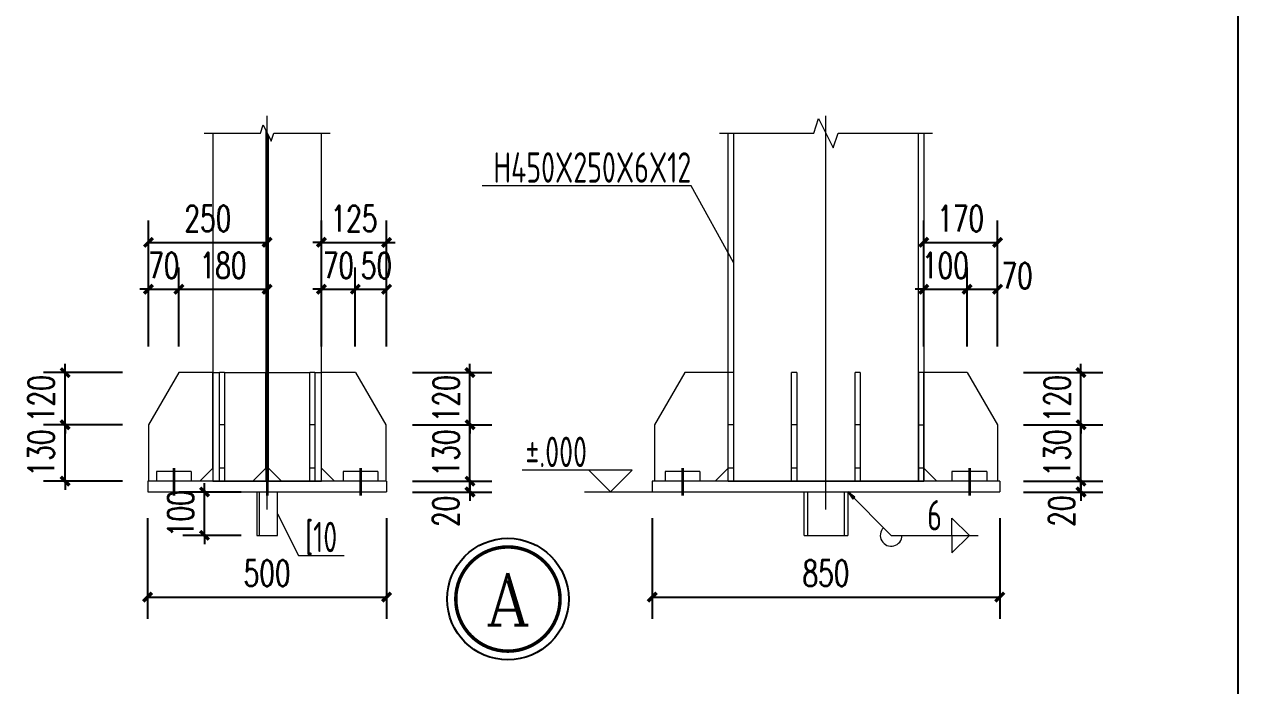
# Model space of a CAD drawing. Extents: x 180850 to 1400258, y 48356 to 327067.
# Drawn here: x 1362614 to 1376580, y 182846 to 190464 of the extents above; entities that cross this region are included whole.
import ezdxf
from ezdxf.enums import TextEntityAlignment as Align

# ---------------------------------------------------------------- set-up
doc = ezdxf.new("R2010")
doc.units = 0
doc.header["$LTSCALE"] = 1000
doc.linetypes.add('线型2', pattern=[2.5, 1.5, -1])
doc.linetypes.add('线型3', pattern=[19, 15, -1.5, 1, -1.5])
for name, color, linetype in [('AXIS', 3, 'Continuous'), ('TEXT', 7, 'Continuous'), ('THIN', 7, 'Continuous')]:
    doc.layers.add(name, color=color, linetype=linetype)
for name, color, linetype, lineweight in [('字符标注', 9, 'Continuous', 18), ('柱_主零件_实线', 51, 'Continuous', 18), ('柱_零件_实线', 3, 'Continuous', 18), ('楼层标高', 9, 'Continuous', 18), ('点划线', 9, '线型3', 18), ('焊缝标注', 9, 'Continuous', 18), ('螺栓组-普通_实线', 1, 'Continuous', 35)]:
    doc.layers.add(name, color=color, linetype=linetype, lineweight=lineweight)
doc.styles.add('_TCH_DIM_T3', font='SIMPLEX', dxfattribs={"width": 0.705882, "bigfont": 'GBCBIG'})
doc.styles.add('COMPLEX', font='COMPLEX')
doc.styles.add('TSSD_Norm', font='tssdeng.shx', dxfattribs={"bigfont": 'hztxt.shx'})
doc.styles.add('TSSD_Num', font='Tssdeng.shx', dxfattribs={"width": 0.7, "bigfont": 'hztxt.shx'})
doc.dimstyles.new('TCH_100_1', dxfattribs={"dimtxt": 297.5, "dimasz": 100, "dimexe": 250, "dimexo": 300, "dimgap": 126.25, "dimtad": 1, "dimdec": 0, "dimzin": 0, "dimdsep": 46, "dimtxsty": '_TCH_DIM_T3', "dimblk": 'ARCHTICK', "dimcen": 0.09, "dimclrd": 126, "dimclre": 126, "dimclrt": 7, "dimazin": 2, "dimtfac": 1, "dimtdec": 0, "dimtix": 1, "dimtmove": 2, "dimatfit": 3, "dimfxl": 1, "dimtolj": 1, "dimtzin": 0, "dimarcsym": 0})

# ---------------------------------------------------------------- blocks, each defined once
blk = doc.blocks.new('_ArchTick')
at = {"color": 0, "linetype": 'ByBlock', "const_width": 0.4}
blk.add_lwpolyline([(-0.5, -0.5), (0.5, 0.5)], dxfattribs=at)
blk = doc.blocks.new('*D1798')
at = {"color": 126, "linetype": 'ByBlock', "lineweight": -2, "transparency": 16777216}
for p, q in [((1364034, 184777), (1364034, 183617)), ((1366784, 184777), (1366784, 183617)), ((1364034, 183867), (1366784, 183867))]:
    blk.add_line(p, q, dxfattribs=at)
at = {"layer": 'Defpoints', "color": 0, "linetype": 'ByBlock', "transparency": 16777216}
for p in [(1364034, 185077), (1366784, 185077), (1366784, 183867)]:
    blk.add_point(p, dxfattribs=at)
at = {"color": 126, "linetype": 'ByBlock', "lineweight": -2, "transparency": 16777216, "xscale": 100, "yscale": 100, "zscale": 100, "rotation": 180}
blk.add_blockref('_ArchTick', (1364034, 183867), dxfattribs=at)
at = {"color": 126, "linetype": 'ByBlock', "lineweight": -2, "transparency": 16777216, "xscale": 100, "yscale": 100, "zscale": 100}
blk.add_blockref('_ArchTick', (1366784, 183867), dxfattribs=at)
at = {"color": 7, "linetype": 'ByBlock', "transparency": 16777216, "insert": (1365409, 184142), "char_height": 297.5, "attachment_point": 5, "style": '_TCH_DIM_T3'}
blk.add_mtext('\\A1;500', dxfattribs=at)
blk = doc.blocks.new('*D1799')
at = {"color": 126, "linetype": 'ByBlock', "lineweight": -2, "transparency": 16777216}
for p, q in [((1364044, 186752), (1364044, 187662)), ((1364394, 186752), (1364394, 187662)), ((1364044, 187412), (1363944, 187412)), ((1364044, 187412), (1364394, 187412)), ((1364394, 187412), (1364494, 187412))]:
    blk.add_line(p, q, dxfattribs=at)
at = {"layer": 'Defpoints', "color": 0, "linetype": 'ByBlock', "transparency": 16777216}
for p in [(1364394, 187412), (1364044, 186452), (1364394, 186452)]:
    blk.add_point(p, dxfattribs=at)
at = {"color": 126, "linetype": 'ByBlock', "lineweight": -2, "transparency": 16777216, "xscale": 100, "yscale": 100, "zscale": 100}
blk.add_blockref('_ArchTick', (1364044, 187412), dxfattribs=at)
at = {"color": 126, "linetype": 'ByBlock', "lineweight": -2, "transparency": 16777216, "xscale": 100, "yscale": 100, "zscale": 100, "rotation": 180}
blk.add_blockref('_ArchTick', (1364394, 187412), dxfattribs=at)
at = {"color": 7, "linetype": 'ByBlock', "transparency": 16777216, "insert": (1364219, 187687), "char_height": 297.5, "attachment_point": 5, "style": '_TCH_DIM_T3'}
blk.add_mtext('\\A1;70', dxfattribs=at)
blk = doc.blocks.new('*D1800')
at = {"color": 126, "linetype": 'ByBlock', "lineweight": -2, "transparency": 16777216}
for p, q in [((1364394, 186752), (1364394, 187662)), ((1365409, 186752), (1365409, 187662)), ((1364394, 187412), (1365409, 187412))]:
    blk.add_line(p, q, dxfattribs=at)
at = {"layer": 'Defpoints', "color": 0, "linetype": 'ByBlock', "transparency": 16777216}
for p in [(1365409, 187412), (1364394, 186452), (1365409, 186452)]:
    blk.add_point(p, dxfattribs=at)
at = {"color": 126, "linetype": 'ByBlock', "lineweight": -2, "transparency": 16777216, "xscale": 100, "yscale": 100, "zscale": 100, "rotation": 180}
blk.add_blockref('_ArchTick', (1364394, 187412), dxfattribs=at)
at = {"color": 126, "linetype": 'ByBlock', "lineweight": -2, "transparency": 16777216, "xscale": 100, "yscale": 100, "zscale": 100}
blk.add_blockref('_ArchTick', (1365409, 187412), dxfattribs=at)
at = {"color": 7, "linetype": 'ByBlock', "transparency": 16777216, "insert": (1364902, 187687), "char_height": 297.5, "attachment_point": 5, "style": '_TCH_DIM_T3'}
blk.add_mtext('\\A1;180', dxfattribs=at)
blk = doc.blocks.new('*D1801')
at = {"color": 126, "linetype": 'ByBlock', "lineweight": -2, "transparency": 16777216}
for p, q in [((1364044, 186752), (1364044, 188202)), ((1365409, 186752), (1365409, 188202)), ((1364044, 187952), (1365409, 187952))]:
    blk.add_line(p, q, dxfattribs=at)
at = {"layer": 'Defpoints', "color": 0, "linetype": 'ByBlock', "transparency": 16777216}
for p in [(1365409, 187952), (1364044, 186452), (1365409, 186452)]:
    blk.add_point(p, dxfattribs=at)
at = {"color": 126, "linetype": 'ByBlock', "lineweight": -2, "transparency": 16777216, "xscale": 100, "yscale": 100, "zscale": 100, "rotation": 180}
blk.add_blockref('_ArchTick', (1364044, 187952), dxfattribs=at)
at = {"color": 126, "linetype": 'ByBlock', "lineweight": -2, "transparency": 16777216, "xscale": 100, "yscale": 100, "zscale": 100}
blk.add_blockref('_ArchTick', (1365409, 187952), dxfattribs=at)
at = {"color": 7, "linetype": 'ByBlock', "transparency": 16777216, "insert": (1364727, 188227), "char_height": 297.5, "attachment_point": 5, "style": '_TCH_DIM_T3'}
blk.add_mtext('\\A1;250', dxfattribs=at)
blk = doc.blocks.new('*D1802')
at = {"color": 126, "linetype": 'ByBlock', "lineweight": -2, "transparency": 16777216}
for p, q in [((1363084, 185852), (1363084, 185952)), ((1363744, 185852), (1362834, 185852)), ((1363084, 185202), (1363084, 185852)), ((1363744, 185202), (1362834, 185202)), ((1363084, 185202), (1363084, 185102))]:
    blk.add_line(p, q, dxfattribs=at)
at = {"layer": 'Defpoints', "color": 0, "linetype": 'ByBlock', "transparency": 16777216}
for p in [(1363084, 185852), (1364044, 185852), (1364044, 185202)]:
    blk.add_point(p, dxfattribs=at)
at = {"color": 126, "linetype": 'ByBlock', "lineweight": -2, "transparency": 16777216, "xscale": 100, "yscale": 100, "zscale": 100}
for p, rotation in [((1363084, 185852), 270), ((1363084, 185202), 90)]:
    blk.add_blockref('_ArchTick', p, dxfattribs=dict(at, rotation=rotation))
at = {"color": 7, "linetype": 'ByBlock', "transparency": 16777216, "insert": (1362809, 185527), "char_height": 297.5, "attachment_point": 5, "rotation": 90, "style": '_TCH_DIM_T3'}
blk.add_mtext('\\A1;130', dxfattribs=at)
blk = doc.blocks.new('*D1803')
at = {"color": 126, "linetype": 'ByBlock', "lineweight": -2, "transparency": 16777216}
for p, q in [((1363744, 186452), (1362834, 186452)), ((1363084, 186452), (1363084, 186552)), ((1363084, 185852), (1363084, 186452)), ((1363744, 185852), (1362834, 185852)), ((1363084, 185852), (1363084, 185752))]:
    blk.add_line(p, q, dxfattribs=at)
at = {"layer": 'Defpoints', "color": 0, "linetype": 'ByBlock', "transparency": 16777216}
for p in [(1363084, 186452), (1364044, 186452), (1364044, 185852)]:
    blk.add_point(p, dxfattribs=at)
at = {"color": 126, "linetype": 'ByBlock', "lineweight": -2, "transparency": 16777216, "xscale": 100, "yscale": 100, "zscale": 100}
for p, rotation in [((1363084, 186452), 270), ((1363084, 185852), 90)]:
    blk.add_blockref('_ArchTick', p, dxfattribs=dict(at, rotation=rotation))
at = {"color": 7, "linetype": 'ByBlock', "transparency": 16777216, "insert": (1362809, 186152), "char_height": 297.5, "attachment_point": 5, "rotation": 90, "style": '_TCH_DIM_T3'}
blk.add_mtext('\\A1;120', dxfattribs=at)
blk = doc.blocks.new('*D1804')
at = {"color": 126, "linetype": 'ByBlock', "lineweight": -2, "transparency": 16777216}
for p, q in [((1366034, 186752), (1366034, 187662)), ((1366424, 186752), (1366424, 187662)), ((1366034, 187412), (1365934, 187412)), ((1366034, 187412), (1366424, 187412)), ((1366424, 187412), (1366524, 187412))]:
    blk.add_line(p, q, dxfattribs=at)
at = {"layer": 'Defpoints', "color": 0, "linetype": 'ByBlock', "transparency": 16777216}
for p in [(1366424, 187412), (1366034, 186452), (1366424, 186452)]:
    blk.add_point(p, dxfattribs=at)
at = {"color": 126, "linetype": 'ByBlock', "lineweight": -2, "transparency": 16777216, "xscale": 100, "yscale": 100, "zscale": 100}
blk.add_blockref('_ArchTick', (1366034, 187412), dxfattribs=at)
at = {"color": 126, "linetype": 'ByBlock', "lineweight": -2, "transparency": 16777216, "xscale": 100, "yscale": 100, "zscale": 100, "rotation": 180}
blk.add_blockref('_ArchTick', (1366424, 187412), dxfattribs=at)
at = {"color": 7, "linetype": 'ByBlock', "transparency": 16777216, "insert": (1366229, 187687), "char_height": 297.5, "attachment_point": 5, "style": '_TCH_DIM_T3'}
blk.add_mtext('\\A1;70', dxfattribs=at)
blk = doc.blocks.new('*D1805')
at = {"color": 126, "linetype": 'ByBlock', "lineweight": -2, "transparency": 16777216}
for p, q in [((1366424, 186752), (1366424, 187662)), ((1366784, 186752), (1366784, 187662)), ((1366424, 187412), (1366784, 187412))]:
    blk.add_line(p, q, dxfattribs=at)
at = {"layer": 'Defpoints', "color": 0, "linetype": 'ByBlock', "transparency": 16777216}
for p in [(1366784, 187412), (1366424, 186452), (1366784, 186452)]:
    blk.add_point(p, dxfattribs=at)
at = {"color": 126, "linetype": 'ByBlock', "lineweight": -2, "transparency": 16777216, "xscale": 100, "yscale": 100, "zscale": 100, "rotation": 180}
blk.add_blockref('_ArchTick', (1366424, 187412), dxfattribs=at)
at = {"color": 126, "linetype": 'ByBlock', "lineweight": -2, "transparency": 16777216, "xscale": 100, "yscale": 100, "zscale": 100}
blk.add_blockref('_ArchTick', (1366784, 187412), dxfattribs=at)
at = {"color": 7, "linetype": 'ByBlock', "transparency": 16777216, "insert": (1366667, 187684), "char_height": 297.5, "attachment_point": 5, "style": '_TCH_DIM_T3'}
blk.add_mtext('\\A1;50', dxfattribs=at)
blk = doc.blocks.new('*D1806')
at = {"color": 126, "linetype": 'ByBlock', "lineweight": -2, "transparency": 16777216}
for p, q in [((1366034, 186752), (1366034, 188202)), ((1366784, 186752), (1366784, 188202)), ((1366034, 187952), (1365934, 187952)), ((1366034, 187952), (1366784, 187952)), ((1366784, 187952), (1366884, 187952))]:
    blk.add_line(p, q, dxfattribs=at)
at = {"layer": 'Defpoints', "color": 0, "linetype": 'ByBlock', "transparency": 16777216}
for p in [(1366784, 187952), (1366034, 186452), (1366784, 186452)]:
    blk.add_point(p, dxfattribs=at)
at = {"color": 126, "linetype": 'ByBlock', "lineweight": -2, "transparency": 16777216, "xscale": 100, "yscale": 100, "zscale": 100}
blk.add_blockref('_ArchTick', (1366034, 187952), dxfattribs=at)
at = {"color": 126, "linetype": 'ByBlock', "lineweight": -2, "transparency": 16777216, "xscale": 100, "yscale": 100, "zscale": 100, "rotation": 180}
blk.add_blockref('_ArchTick', (1366784, 187952), dxfattribs=at)
at = {"color": 7, "linetype": 'ByBlock', "transparency": 16777216, "insert": (1366409, 188227), "char_height": 297.5, "attachment_point": 5, "style": '_TCH_DIM_T3'}
blk.add_mtext('\\A1;125', dxfattribs=at)
blk = doc.blocks.new('*D1807')
at = {"color": 126, "linetype": 'ByBlock', "lineweight": -2, "transparency": 16777216}
for p, q in [((1367084, 185202), (1367994, 185202)), ((1367744, 185202), (1367744, 185302)), ((1367744, 185077), (1367744, 185202)), ((1367084, 185077), (1367994, 185077)), ((1367744, 185077), (1367744, 184977))]:
    blk.add_line(p, q, dxfattribs=at)
at = {"layer": 'Defpoints', "color": 0, "linetype": 'ByBlock', "transparency": 16777216}
for p in [(1366784, 185202), (1367744, 185202), (1366784, 185077)]:
    blk.add_point(p, dxfattribs=at)
at = {"color": 126, "linetype": 'ByBlock', "lineweight": -2, "transparency": 16777216, "xscale": 100, "yscale": 100, "zscale": 100}
for p, rotation in [((1367744, 185202), 270), ((1367744, 185077), 90)]:
    blk.add_blockref('_ArchTick', p, dxfattribs=dict(at, rotation=rotation))
at = {"color": 7, "linetype": 'ByBlock', "transparency": 16777216, "insert": (1367465, 184854), "char_height": 297.5, "attachment_point": 5, "rotation": 90, "style": '_TCH_DIM_T3'}
blk.add_mtext('\\A1;20', dxfattribs=at)
blk = doc.blocks.new('*D1808')
at = {"color": 126, "linetype": 'ByBlock', "lineweight": -2, "transparency": 16777216}
for p, q in [((1367744, 185852), (1367744, 185952)), ((1367084, 185852), (1367994, 185852)), ((1367744, 185202), (1367744, 185852)), ((1367084, 185202), (1367994, 185202)), ((1367744, 185202), (1367744, 185102))]:
    blk.add_line(p, q, dxfattribs=at)
at = {"layer": 'Defpoints', "color": 0, "linetype": 'ByBlock', "transparency": 16777216}
for p in [(1366784, 185852), (1367744, 185852), (1366784, 185202)]:
    blk.add_point(p, dxfattribs=at)
at = {"color": 126, "linetype": 'ByBlock', "lineweight": -2, "transparency": 16777216, "xscale": 100, "yscale": 100, "zscale": 100}
for p, rotation in [((1367744, 185852), 270), ((1367744, 185202), 90)]:
    blk.add_blockref('_ArchTick', p, dxfattribs=dict(at, rotation=rotation))
at = {"color": 7, "linetype": 'ByBlock', "transparency": 16777216, "insert": (1367469, 185527), "char_height": 297.5, "attachment_point": 5, "rotation": 90, "style": '_TCH_DIM_T3'}
blk.add_mtext('\\A1;130', dxfattribs=at)
blk = doc.blocks.new('*D1809')
at = {"color": 126, "linetype": 'ByBlock', "lineweight": -2, "transparency": 16777216}
for p, q in [((1367084, 186452), (1367994, 186452)), ((1367744, 186452), (1367744, 186552)), ((1367744, 185852), (1367744, 186452)), ((1367084, 185852), (1367994, 185852)), ((1367744, 185852), (1367744, 185752))]:
    blk.add_line(p, q, dxfattribs=at)
at = {"layer": 'Defpoints', "color": 0, "linetype": 'ByBlock', "transparency": 16777216}
for p in [(1366784, 186452), (1367744, 186452), (1366784, 185852)]:
    blk.add_point(p, dxfattribs=at)
at = {"color": 126, "linetype": 'ByBlock', "lineweight": -2, "transparency": 16777216, "xscale": 100, "yscale": 100, "zscale": 100}
for p, rotation in [((1367744, 186452), 270), ((1367744, 185852), 90)]:
    blk.add_blockref('_ArchTick', p, dxfattribs=dict(at, rotation=rotation))
at = {"color": 7, "linetype": 'ByBlock', "transparency": 16777216, "insert": (1367469, 186152), "char_height": 297.5, "attachment_point": 5, "rotation": 90, "style": '_TCH_DIM_T3'}
blk.add_mtext('\\A1;120', dxfattribs=at)
blk = doc.blocks.new('*D1810')
at = {"color": 126, "linetype": 'ByBlock', "lineweight": -2, "transparency": 16777216}
for p, q in [((1365109, 185077), (1364439, 185077)), ((1364689, 185077), (1364689, 185177)), ((1364689, 184577), (1364689, 185077)), ((1365109, 184577), (1364439, 184577)), ((1364689, 184577), (1364689, 184477))]:
    blk.add_line(p, q, dxfattribs=at)
at = {"layer": 'Defpoints', "color": 0, "linetype": 'ByBlock', "transparency": 16777216}
for p in [(1364689, 185077), (1365409, 185077), (1365409, 184577)]:
    blk.add_point(p, dxfattribs=at)
at = {"color": 126, "linetype": 'ByBlock', "lineweight": -2, "transparency": 16777216, "xscale": 100, "yscale": 100, "zscale": 100}
for p, rotation in [((1364689, 185077), 270), ((1364689, 184577), 90)]:
    blk.add_blockref('_ArchTick', p, dxfattribs=dict(at, rotation=rotation))
at = {"color": 7, "linetype": 'ByBlock', "transparency": 16777216, "insert": (1364414, 184827), "char_height": 297.5, "attachment_point": 5, "rotation": 90, "style": '_TCH_DIM_T3'}
blk.add_mtext('\\A1;100', dxfattribs=at)
blk = doc.blocks.new('*D1811')
at = {"color": 126, "linetype": 'ByBlock', "lineweight": -2, "transparency": 16777216}
for p, q in [((1369841, 184777), (1369841, 183617)), ((1373841, 184777), (1373841, 183617)), ((1369841, 183867), (1373841, 183867))]:
    blk.add_line(p, q, dxfattribs=at)
at = {"layer": 'Defpoints', "color": 0, "linetype": 'ByBlock', "transparency": 16777216}
for p in [(1369841, 185077), (1373841, 185077), (1373841, 183867)]:
    blk.add_point(p, dxfattribs=at)
at = {"color": 126, "linetype": 'ByBlock', "lineweight": -2, "transparency": 16777216, "xscale": 100, "yscale": 100, "zscale": 100, "rotation": 180}
blk.add_blockref('_ArchTick', (1369841, 183867), dxfattribs=at)
at = {"color": 126, "linetype": 'ByBlock', "lineweight": -2, "transparency": 16777216, "xscale": 100, "yscale": 100, "zscale": 100}
blk.add_blockref('_ArchTick', (1373841, 183867), dxfattribs=at)
at = {"color": 7, "linetype": 'ByBlock', "transparency": 16777216, "insert": (1371841, 184142), "char_height": 297.5, "attachment_point": 5, "style": '_TCH_DIM_T3'}
blk.add_mtext('\\A1;850', dxfattribs=at)
blk = doc.blocks.new('*D1812')
at = {"color": 126, "linetype": 'ByBlock', "lineweight": -2, "transparency": 16777216}
for p, q in [((1372966, 186752), (1372966, 187662)), ((1373466, 186752), (1373466, 187662)), ((1372966, 187412), (1372866, 187412)), ((1372966, 187412), (1373466, 187412)), ((1373466, 187412), (1373566, 187412))]:
    blk.add_line(p, q, dxfattribs=at)
at = {"layer": 'Defpoints', "color": 0, "linetype": 'ByBlock', "transparency": 16777216}
for p in [(1373466, 187412), (1372966, 186452), (1373466, 186452)]:
    blk.add_point(p, dxfattribs=at)
at = {"color": 126, "linetype": 'ByBlock', "lineweight": -2, "transparency": 16777216, "xscale": 100, "yscale": 100, "zscale": 100}
blk.add_blockref('_ArchTick', (1372966, 187412), dxfattribs=at)
at = {"color": 126, "linetype": 'ByBlock', "lineweight": -2, "transparency": 16777216, "xscale": 100, "yscale": 100, "zscale": 100, "rotation": 180}
blk.add_blockref('_ArchTick', (1373466, 187412), dxfattribs=at)
at = {"color": 7, "linetype": 'ByBlock', "transparency": 16777216, "insert": (1373216, 187687), "char_height": 297.5, "attachment_point": 5, "style": '_TCH_DIM_T3'}
blk.add_mtext('\\A1;100', dxfattribs=at)
blk = doc.blocks.new('*D1813')
at = {"color": 126, "linetype": 'ByBlock', "lineweight": -2, "transparency": 16777216}
for p, q in [((1373466, 186752), (1373466, 187662)), ((1373816, 186752), (1373816, 187662)), ((1373466, 187412), (1373816, 187412))]:
    blk.add_line(p, q, dxfattribs=at)
at = {"layer": 'Defpoints', "color": 0, "linetype": 'ByBlock', "transparency": 16777216}
for p in [(1373816, 187412), (1373466, 186452), (1373816, 186452)]:
    blk.add_point(p, dxfattribs=at)
at = {"color": 126, "linetype": 'ByBlock', "lineweight": -2, "transparency": 16777216, "xscale": 100, "yscale": 100, "zscale": 100, "rotation": 180}
blk.add_blockref('_ArchTick', (1373466, 187412), dxfattribs=at)
at = {"color": 126, "linetype": 'ByBlock', "lineweight": -2, "transparency": 16777216, "xscale": 100, "yscale": 100, "zscale": 100}
blk.add_blockref('_ArchTick', (1373816, 187412), dxfattribs=at)
at = {"color": 7, "linetype": 'ByBlock', "transparency": 16777216, "insert": (1374040, 187568), "char_height": 297.5, "attachment_point": 5, "style": '_TCH_DIM_T3'}
blk.add_mtext('\\A1;70', dxfattribs=at)
blk = doc.blocks.new('*D1814')
at = {"color": 126, "linetype": 'ByBlock', "lineweight": -2, "transparency": 16777216}
for p, q in [((1372966, 186752), (1372966, 188202)), ((1373816, 186752), (1373816, 188202)), ((1372966, 187952), (1373816, 187952))]:
    blk.add_line(p, q, dxfattribs=at)
at = {"layer": 'Defpoints', "color": 0, "linetype": 'ByBlock', "transparency": 16777216}
for p in [(1373816, 187952), (1372966, 186452), (1373816, 186452)]:
    blk.add_point(p, dxfattribs=at)
at = {"color": 126, "linetype": 'ByBlock', "lineweight": -2, "transparency": 16777216, "xscale": 100, "yscale": 100, "zscale": 100, "rotation": 180}
blk.add_blockref('_ArchTick', (1372966, 187952), dxfattribs=at)
at = {"color": 126, "linetype": 'ByBlock', "lineweight": -2, "transparency": 16777216, "xscale": 100, "yscale": 100, "zscale": 100}
blk.add_blockref('_ArchTick', (1373816, 187952), dxfattribs=at)
at = {"color": 7, "linetype": 'ByBlock', "transparency": 16777216, "insert": (1373391, 188227), "char_height": 297.5, "attachment_point": 5, "style": '_TCH_DIM_T3'}
blk.add_mtext('\\A1;170', dxfattribs=at)
blk = doc.blocks.new('*D1815')
at = {"color": 126, "linetype": 'ByBlock', "lineweight": -2, "transparency": 16777216}
for p, q in [((1374116, 185202), (1375026, 185202)), ((1374776, 185202), (1374776, 185302)), ((1374776, 185077), (1374776, 185202)), ((1374116, 185077), (1375026, 185077)), ((1374776, 185077), (1374776, 184977))]:
    blk.add_line(p, q, dxfattribs=at)
at = {"layer": 'Defpoints', "color": 0, "linetype": 'ByBlock', "transparency": 16777216}
for p in [(1373816, 185202), (1374776, 185202), (1373816, 185077)]:
    blk.add_point(p, dxfattribs=at)
at = {"color": 126, "linetype": 'ByBlock', "lineweight": -2, "transparency": 16777216, "xscale": 100, "yscale": 100, "zscale": 100}
for p, rotation in [((1374776, 185202), 270), ((1374776, 185077), 90)]:
    blk.add_blockref('_ArchTick', p, dxfattribs=dict(at, rotation=rotation))
at = {"color": 7, "linetype": 'ByBlock', "transparency": 16777216, "insert": (1374554, 184857), "char_height": 297.5, "attachment_point": 5, "rotation": 90, "style": '_TCH_DIM_T3'}
blk.add_mtext('\\A1;20', dxfattribs=at)
blk = doc.blocks.new('*D1816')
at = {"color": 126, "linetype": 'ByBlock', "lineweight": -2, "transparency": 16777216}
for p, q in [((1374776, 185852), (1374776, 185952)), ((1374116, 185852), (1375026, 185852)), ((1374776, 185202), (1374776, 185852)), ((1374116, 185202), (1375026, 185202)), ((1374776, 185202), (1374776, 185102))]:
    blk.add_line(p, q, dxfattribs=at)
at = {"layer": 'Defpoints', "color": 0, "linetype": 'ByBlock', "transparency": 16777216}
for p in [(1373816, 185852), (1374776, 185852), (1373816, 185202)]:
    blk.add_point(p, dxfattribs=at)
at = {"color": 126, "linetype": 'ByBlock', "lineweight": -2, "transparency": 16777216, "xscale": 100, "yscale": 100, "zscale": 100}
for p, rotation in [((1374776, 185852), 270), ((1374776, 185202), 90)]:
    blk.add_blockref('_ArchTick', p, dxfattribs=dict(at, rotation=rotation))
at = {"color": 7, "linetype": 'ByBlock', "transparency": 16777216, "insert": (1374501, 185527), "char_height": 297.5, "attachment_point": 5, "rotation": 90, "style": '_TCH_DIM_T3'}
blk.add_mtext('\\A1;130', dxfattribs=at)
blk = doc.blocks.new('*D1817')
at = {"color": 126, "linetype": 'ByBlock', "lineweight": -2, "transparency": 16777216}
for p, q in [((1374116, 186452), (1375026, 186452)), ((1374776, 186452), (1374776, 186552)), ((1374776, 185852), (1374776, 186452)), ((1374116, 185852), (1375026, 185852)), ((1374776, 185852), (1374776, 185752))]:
    blk.add_line(p, q, dxfattribs=at)
at = {"layer": 'Defpoints', "color": 0, "linetype": 'ByBlock', "transparency": 16777216}
for p in [(1373816, 186452), (1374776, 186452), (1373816, 185852)]:
    blk.add_point(p, dxfattribs=at)
at = {"color": 126, "linetype": 'ByBlock', "lineweight": -2, "transparency": 16777216, "xscale": 100, "yscale": 100, "zscale": 100}
for p, rotation in [((1374776, 186452), 270), ((1374776, 185852), 90)]:
    blk.add_blockref('_ArchTick', p, dxfattribs=dict(at, rotation=rotation))
at = {"color": 7, "linetype": 'ByBlock', "transparency": 16777216, "insert": (1374501, 186152), "char_height": 297.5, "attachment_point": 5, "rotation": 90, "style": '_TCH_DIM_T3'}
blk.add_mtext('\\A1;120', dxfattribs=at)
blk = doc.blocks.new('ts_idx2')
at = {"color": 0, "linetype": 'ByBlock', "lineweight": -2, "const_width": 0.0333}
blk.add_lwpolyline([(-0.5, 0, 1), (0.5, 0, 1)], format="xyb", close=True, dxfattribs=at)
at = {"color": 0, "linetype": 'ByBlock', "lineweight": -2}
blk.add_circle((0, 0), 0.583, dxfattribs=at)
at = {"color": 0, "linetype": 'ByBlock', "lineweight": -2, "style": 'TSSD_Num', "width": 0.7}
blk.add_attdef('A', text='', height=0.5, dxfattribs=at).set_placement((0, 0), align=Align.MIDDLE_CENTER)

msp = doc.modelspace()

# ---------------------------------------------------------------- hatches: boundary and pattern name
at = {"layer": '焊缝标注'}
msp.add_hatch(color=256, dxfattribs=at).paths.add_polyline_path([(1372091.06, 185077.26), (1372151.16, 184995.94), (1372172.38, 185017.16)])

# ---------------------------------------------------------------- linework, layer by layer
at = {"layer": 'AXIS'}
msp.add_line((1376579.89, 198062.28), (1376579.89, 169965.68), dxfattribs=at)
at = {"layer": '字符标注', "ltscale": 100}
for p, q in [((1370290, 188602.65), (1367883.23, 188602.65)), ((1370776.06, 187718.76), (1370290, 188602.65)), ((1365529.45, 184827.26), (1365769.45, 184347.26)), ((1365769.45, 184347.26), (1366294.45, 184347.26))]:
    msp.add_line(p, q, dxfattribs=at)
at = {"layer": '字符标注', "ltscale": 100, "const_width": 10}
msp.add_lwpolyline([(1365414.45, 188735.45, 1), (1365404.45, 188735.45, 1)], format="xyb", close=True, dxfattribs=at)
at = {"layer": '柱_主零件_实线', "ltscale": 100}
for p, q in [((1371700.43, 189210.45), (1371756.68, 189379.2)), ((1371756.68, 189379.2), (1371925.43, 189041.7)), ((1365331.33, 189210.45), (1365362.58, 189304.2)), ((1365362.58, 189304.2), (1365456.33, 189116.7)), ((1364684.45, 189210.45), (1365331.33, 189210.45)), ((1364784.45, 189210.45), (1364784.45, 185202.26)), ((1365456.33, 189116.7), (1365487.58, 189210.45)), ((1365487.58, 189210.45), (1366134.45, 189210.45)), ((1366034.45, 185202.26), (1366034.45, 189210.45)), ((1370616.06, 189210.45), (1371700.43, 189210.45)), ((1370716.06, 185202.26), (1370716.06, 189210.45)), ((1370776.06, 189210.45), (1370776.06, 185202.26)), ((1371925.43, 189041.7), (1371981.68, 189210.45)), ((1371981.68, 189210.45), (1373066.06, 189210.45)), ((1372906.06, 185202.26), (1372906.06, 189210.45)), ((1372966.06, 189210.45), (1372966.06, 185202.26)), ((1364784.45, 185202.26), (1364859.45, 185202.26)), ((1364919.45, 185202.26), (1365899.45, 185202.26)), ((1365959.45, 185202.26), (1366034.45, 185202.26)), ((1370776.06, 185202.26), (1371446.06, 185202.26)), ((1371506.06, 185202.26), (1372176.06, 185202.26)), ((1372236.06, 185202.26), (1372906.06, 185202.26))]:
    msp.add_line(p, q, dxfattribs=at)
at = {"layer": '柱_主零件_实线', "linetype": '线型2', "ltscale": 100}
for p, q in [((1365394.45, 189240.45), (1365394.45, 185202.26)), ((1365424.45, 185202.26), (1365424.45, 189180.45)), ((1364859.45, 185202.26), (1364919.45, 185202.26)), ((1365899.45, 185202.26), (1365959.45, 185202.26)), ((1370716.06, 185202.26), (1370776.06, 185202.26)), ((1371446.06, 185202.26), (1371506.06, 185202.26)), ((1372176.06, 185202.26), (1372236.06, 185202.26)), ((1372906.06, 185202.26), (1372966.06, 185202.26))]:
    msp.add_line(p, q, dxfattribs=at)
at = {"layer": '柱_零件_实线', "linetype": '线型2', "ltscale": 100}
for p, q in [((1364394.45, 186452.26), (1364044.45, 185852.26)), ((1364784.45, 186452.26), (1364859.45, 186452.26)), ((1364919.45, 186452.26), (1365394.45, 186452.26)), ((1365394.45, 185352.26), (1365394.45, 186452.26)), ((1365424.45, 185352.26), (1365424.45, 186452.26)), ((1365424.45, 186452.26), (1365899.45, 186452.26)), ((1365959.45, 186452.26), (1366034.45, 186452.26)), ((1366424.45, 186452.26), (1366774.45, 185852.26)), ((1364044.45, 185852.26), (1364044.45, 185202.26)), ((1366774.45, 185852.26), (1366774.45, 185202.26)), ((1364919.45, 185352.26), (1364859.45, 185352.26)), ((1365244.45, 185202.26), (1365394.45, 185352.26)), ((1365574.45, 185202.26), (1365424.45, 185352.26)), ((1365959.45, 185352.26), (1365899.45, 185352.26)), ((1370776.06, 185352.26), (1370716.06, 185352.26)), ((1371506.06, 185352.26), (1371446.06, 185352.26)), ((1372236.06, 185352.26), (1372176.06, 185352.26)), ((1372966.06, 185352.26), (1372906.06, 185352.26)), ((1365315.95, 185077.26), (1365315.95, 184577.26)), ((1371633.56, 184577.26), (1371633.56, 185077.26)), ((1372048.56, 185077.26), (1372048.56, 184577.26))]:
    msp.add_line(p, q, dxfattribs=at)
at = {"layer": '柱_零件_实线', "ltscale": 100}
for p, q in [((1364784.45, 186452.26), (1364394.45, 186452.26)), ((1364784.45, 185352.26), (1364784.45, 186452.26)), ((1364919.45, 186452.26), (1364859.45, 186452.26)), ((1364859.45, 185202.26), (1364859.45, 186452.26)), ((1364919.45, 186452.26), (1364919.45, 185202.26)), ((1365959.45, 186452.26), (1365899.45, 186452.26)), ((1365899.45, 185202.26), (1365899.45, 186452.26)), ((1365959.45, 186452.26), (1365959.45, 185202.26)), ((1366424.45, 186452.26), (1366034.45, 186452.26)), ((1366034.45, 185352.26), (1366034.45, 186452.26)), ((1370216.06, 186452.26), (1369866.06, 185852.26)), ((1370776.06, 186452.26), (1370216.06, 186452.26)), ((1370716.06, 185202.26), (1370716.06, 186452.26)), ((1370776.06, 186452.26), (1370776.06, 185202.26)), ((1371506.06, 186452.26), (1371446.06, 186452.26)), ((1371446.06, 185202.26), (1371446.06, 186452.26)), ((1371506.06, 186452.26), (1371506.06, 185202.26)), ((1372236.06, 186452.26), (1372176.06, 186452.26)), ((1372176.06, 185202.26), (1372176.06, 186452.26)), ((1372236.06, 186452.26), (1372236.06, 185202.26)), ((1373466.06, 186452.26), (1372906.06, 186452.26)), ((1372906.06, 186452.26), (1372906.06, 185202.26)), ((1372966.06, 185202.26), (1372966.06, 186452.26)), ((1373466.06, 186452.26), (1373816.06, 185852.26)), ((1364919.45, 185852.26), (1364859.45, 185852.26)), ((1365959.45, 185852.26), (1365899.45, 185852.26)), ((1369866.06, 185852.26), (1369866.06, 185202.26)), ((1370776.06, 185852.26), (1370716.06, 185852.26)), ((1371506.06, 185852.26), (1371446.06, 185852.26)), ((1372236.06, 185852.26), (1372176.06, 185852.26)), ((1372906.06, 185852.26), (1372966.06, 185852.26)), ((1373816.06, 185852.26), (1373816.06, 185202.26)), ((1364634.45, 185202.26), (1364784.45, 185352.26)), ((1366184.45, 185202.26), (1366034.45, 185352.26)), ((1370566.06, 185202.26), (1370716.06, 185352.26)), ((1373116.06, 185202.26), (1372966.06, 185352.26)), ((1364034.45, 185202.26), (1364034.45, 185077.26)), ((1366784.45, 185202.26), (1364034.45, 185202.26)), ((1364534.45, 185312.26), (1364134.45, 185312.26)), ((1364134.45, 185312.26), (1364134.45, 185202.26)), ((1364534.45, 185312.26), (1364534.45, 185202.26)), ((1366684.45, 185312.26), (1366284.45, 185312.26)), ((1366284.45, 185312.26), (1366284.45, 185202.26)), ((1366684.45, 185312.26), (1366684.45, 185202.26)), ((1366784.45, 185202.26), (1366784.45, 185077.26)), ((1373841.06, 185202.26), (1369841.06, 185202.26)), ((1369841.06, 185202.26), (1369841.06, 185077.26)), ((1369991.06, 185312.26), (1369991.06, 185202.26)), ((1370391.06, 185312.26), (1369991.06, 185312.26)), ((1370391.06, 185312.26), (1370391.06, 185202.26)), ((1373691.06, 185312.26), (1373291.06, 185312.26)), ((1373291.06, 185312.26), (1373291.06, 185202.26)), ((1373691.06, 185312.26), (1373691.06, 185202.26)), ((1373841.06, 185202.26), (1373841.06, 185077.26)), ((1364034.45, 185077.26), (1366784.45, 185077.26)), ((1365289.45, 185077.26), (1365289.45, 184577.26)), ((1365529.45, 184577.26), (1365529.45, 185077.26)), ((1369841.06, 185077.26), (1373841.06, 185077.26)), ((1371591.06, 184577.26), (1371591.06, 185077.26)), ((1372091.06, 185077.26), (1372091.06, 184577.26)), ((1365289.45, 184577.26), (1365529.45, 184577.26)), ((1371591.06, 184577.26), (1372091.06, 184577.26))]:
    msp.add_line(p, q, dxfattribs=at)
at = {"layer": '楼层标高', "ltscale": 100}
for p, q in [((1369611.06, 185327.26), (1368345.07, 185327.26)), ((1369361.06, 185077.26), (1369111.06, 185327.26)), ((1369361.06, 185077.26), (1369611.06, 185327.26)), ((1369061.06, 185077.26), (1370091.06, 185077.26))]:
    msp.add_line(p, q, dxfattribs=at)
at = {"layer": '点划线', "ltscale": 100}
for p, q in [((1365409.45, 184877.26), (1365409.45, 189410.45)), ((1371841.06, 184877.26), (1371841.06, 189410.45))]:
    msp.add_line(p, q, dxfattribs=at)
at = {"layer": '焊缝标注', "ltscale": 100}
for p, q in [((1372091.06, 185077.26), (1372591.06, 184577.26)), ((1373291.06, 184777.26), (1373491.06, 184577.26)), ((1373291.06, 184577.26), (1373291.06, 184777.26)), ((1372591.06, 184577.26), (1373591.06, 184577.26)), ((1373291.06, 184377.26), (1373491.06, 184577.26)), ((1373291.06, 184577.26), (1373291.06, 184377.26))]:
    msp.add_line(p, q, dxfattribs=at)
at = {"layer": '焊缝标注', "linetype": 'Continuous'}
msp.add_lwpolyline([(1372091.06, 185077.26), (1372151.16, 184995.94), (1372172.38, 185017.16)], close=True, dxfattribs=at)
at = {"layer": '焊缝标注', "ltscale": 100}
msp.add_arc((1372591.06, 184577.26), 125, 134.999985, 0, dxfattribs=at)
at = {"layer": '螺栓组-普通_实线', "color": 7, "ltscale": 100}
for p, q in [((1364334.45, 185352.26), (1364334.45, 185037.26)), ((1364334.45, 185352.26), (1364334.45, 185037.26)), ((1365409.45, 185352.26), (1365409.45, 185037.26)), ((1365409.45, 185352.26), (1365409.45, 185037.26)), ((1366484.45, 185352.26), (1366484.45, 185037.26)), ((1366484.45, 185352.26), (1366484.45, 185037.26)), ((1370191.06, 185352.26), (1370191.06, 185037.26)), ((1370191.06, 185352.26), (1370191.06, 185037.26)), ((1370191.06, 185352.26), (1370191.06, 185037.26)), ((1373491.06, 185352.26), (1373491.06, 185037.26)), ((1373491.06, 185352.26), (1373491.06, 185037.26)), ((1373491.06, 185352.26), (1373491.06, 185037.26))]:
    msp.add_line(p, q, dxfattribs=at)
at = {"layer": '螺栓组-普通_实线', "ltscale": 100}
for p, q in [((1364334.45, 185312.26), (1364334.45, 185077.26)), ((1364334.45, 185312.26), (1364334.45, 185077.26)), ((1365409.45, 185312.26), (1365409.45, 185077.26)), ((1365409.45, 185312.26), (1365409.45, 185077.26)), ((1366484.45, 185312.26), (1366484.45, 185077.26)), ((1366484.45, 185312.26), (1366484.45, 185077.26)), ((1370191.06, 185312.26), (1370191.06, 185077.26)), ((1370191.06, 185312.26), (1370191.06, 185077.26)), ((1370191.06, 185312.26), (1370191.06, 185077.26)), ((1373491.06, 185312.26), (1373491.06, 185077.26)), ((1373491.06, 185312.26), (1373491.06, 185077.26)), ((1373491.06, 185312.26), (1373491.06, 185077.26))]:
    msp.add_line(p, q, dxfattribs=at)

# ---------------------------------------------------------------- block references
at = {"layer": 'AXIS'}
ref = msp.add_blockref('ts_idx2', (1368180.52, 183844.19), dxfattribs=dict(at, xscale=1200, yscale=1200, zscale=1200))
ref.add_attrib('9', 'A', dxfattribs={"layer": 'THIN', "height": 600, "style": 'COMPLEX'}).set_placement((1368180.52, 183844.19), align=Align.MIDDLE_CENTER)

# ---------------------------------------------------------------- texts
at = {"layer": 'TEXT', "style": 'TSSD_Norm', "width": 0.7}
for s, p in [('H450X250X6X12', (1369152.5, 188639.26)), ('%%P.000', (1368736.06, 185363.87)), ('6', (1373091.06, 184633.87)), ('[10', (1366031.95, 184383.87))]:
    msp.add_text(s, height=350, dxfattribs=at).set_placement(p, align=Align.CENTER)

# ---------------------------------------------------------------- dimensions: what is measured, and where the dimension line sits
at = {"linetype": 'ByBlock'}
for base, p1, p2, text, picture, middle in [((1365409.45, 187952.26), (1364044.45, 186452.26), (1365409.45, 186452.26), '250', '*D1801', (1364726.95, 188227.26)), ((1366784.45, 187952.26), (1366034.45, 186452.26), (1366784.45, 186452.26), '125', '*D1806', (1366409.45, 188227.26)), ((1373816.06, 187952.26), (1372966.06, 186452.26), (1373816.06, 186452.26), '170', '*D1814', (1373391.06, 188227.26)), ((1364394.45, 187412.26), (1364044.45, 186452.26), (1364394.45, 186452.26), '70', '*D1799', (1364219.45, 187687.26)), ((1365409.45, 187412.26), (1364394.45, 186452.26), (1365409.45, 186452.26), '180', '*D1800', (1364901.95, 187687.26)), ((1366424.45, 187412.26), (1366034.45, 186452.26), (1366424.45, 186452.26), '70', '*D1804', (1366229.45, 187687.26)), ((1373466.06, 187412.26), (1372966.06, 186452.26), (1373466.06, 186452.26), '100', '*D1812', (1373216.06, 187687.26)), ((1366784.45, 183867.26), (1364034.45, 185077.26), (1366784.45, 185077.26), '500', '*D1798', (1365409.45, 184142.26)), ((1373841.06, 183867.26), (1369841.06, 185077.26), (1373841.06, 185077.26), '850', '*D1811', (1371841.06, 184142.26))]:
    dim = msp.add_linear_dim(base=base, p1=p1, p2=p2, text=text, dimstyle='TCH_100_1', dxfattribs=at)
    dim.commit()
    dim.dimension.update_dxf_attribs({"geometry": picture, "text_midpoint": middle})
for base, p1, p2, text, picture, middle in [((1366784.45, 187412.26), (1366424.45, 186452.26), (1366784.45, 186452.26), '50', '*D1805', (1366666.56, 187684.03)), ((1373816.06, 187412.26), (1373466.06, 186452.26), (1373816.06, 186452.26), '70', '*D1813', (1374039.68, 187567.51))]:
    dim = msp.add_linear_dim(base=base, p1=p1, p2=p2, text=text, dimstyle='TCH_100_1', dxfattribs=at)
    dim.commit()
    dim.dimension.update_dxf_attribs({"geometry": picture, "text_midpoint": middle, "dimtype": 160})
for base, p1, p2, text, picture, middle in [((1363084.45, 186452.26), (1364044.45, 185852.26), (1364044.45, 186452.26), '120', '*D1803', (1362809.45, 186152.26)), ((1367744.45, 186452.26), (1366784.45, 185852.26), (1366784.45, 186452.26), '120', '*D1809', (1367469.45, 186152.26)), ((1374776.06, 186452.26), (1373816.06, 185852.26), (1373816.06, 186452.26), '120', '*D1817', (1374501.06, 186152.26)), ((1363084.45, 185852.26), (1364044.45, 185202.26), (1364044.45, 185852.26), '130', '*D1802', (1362809.45, 185527.26)), ((1367744.45, 185852.26), (1366784.45, 185202.26), (1366784.45, 185852.26), '130', '*D1808', (1367469.45, 185527.26)), ((1374776.06, 185852.26), (1373816.06, 185202.26), (1373816.06, 185852.26), '130', '*D1816', (1374501.06, 185527.26)), ((1364689.45, 185077.26), (1365409.45, 184577.26), (1365409.45, 185077.26), '100', '*D1810', (1364414.45, 184827.26))]:
    dim = msp.add_linear_dim(base=base, p1=p1, p2=p2, angle=90, text=text, dimstyle='TCH_100_1', dxfattribs=at)
    dim.commit()
    dim.dimension.update_dxf_attribs({"geometry": picture, "text_midpoint": middle})
for base, p1, p2, picture, middle in [((1367744.45, 185202.26), (1366784.45, 185077.26), (1366784.45, 185202.26), '*D1807', (1367464.65, 184853.63)), ((1374776.06, 185202.26), (1373816.06, 185077.26), (1373816.06, 185202.26), '*D1815', (1374554.21, 184856.87))]:
    dim = msp.add_linear_dim(base=base, p1=p1, p2=p2, angle=90, text='20', dimstyle='TCH_100_1', dxfattribs=at)
    dim.commit()
    dim.dimension.update_dxf_attribs({"geometry": picture, "text_midpoint": middle, "dimtype": 160})

doc.saveas('drawing.dxf')
